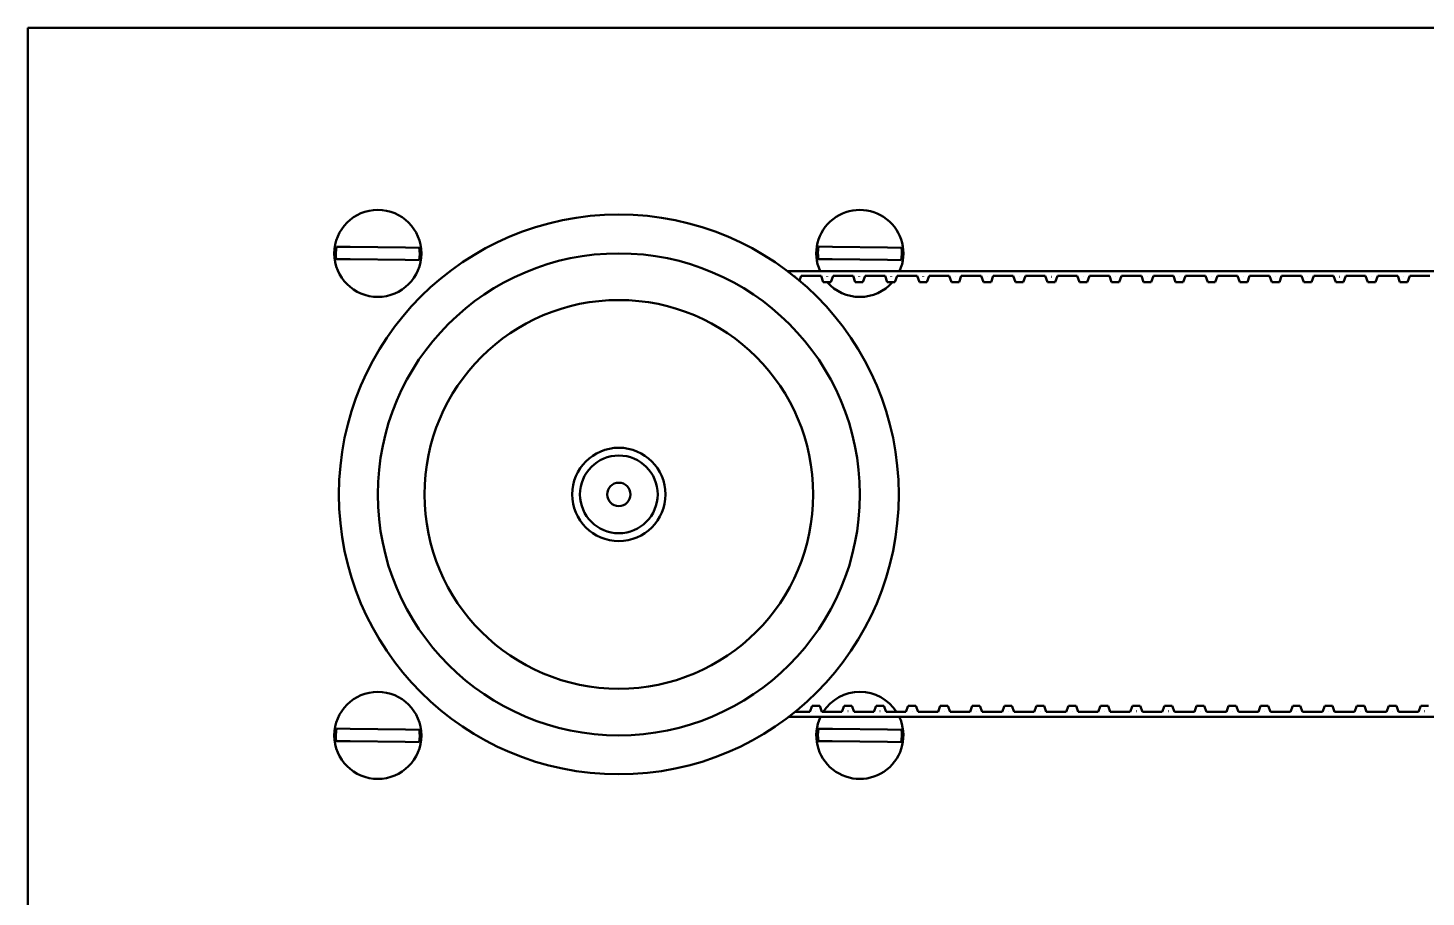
# Model space of a CAD drawing. Header units: millimetres. Extents: x 0 to 6720, y 0 to 4752.
# Drawn here: x 2637.5 to 2727.4, y 1880.2 to 1936.1 of the extents above; entities that cross this region are included whole.
import ezdxf

# ---------------------------------------------------------------- set-up
doc = ezdxf.new("R2010")
doc.units = ezdxf.units.MM
doc.header["$LTSCALE"] = 16
doc.layers.add('Widoczne (ISO)', color=7, linetype='Continuous', lineweight=50)

msp = doc.modelspace()

# ---------------------------------------------------------------- linework, layer by layer
at = {"layer": 'Widoczne (ISO)'}
for p, q in [((2837.53, 1936.073), (2637.53, 1936.073)), ((2637.53, 1936.073), (2637.53, 1876.073)), ((2657.369, 1922.004), (2658.261, 1921.993)), ((2658.261, 1921.993), (2661.808, 1921.952)), ((2661.808, 1921.952), (2662.7, 1921.942)), ((2688.37, 1922.009), (2689.262, 1921.997)), ((2689.262, 1921.997), (2692.808, 1921.949)), ((2692.808, 1921.949), (2693.701, 1921.937)), ((2658.252, 1921.193), (2657.36, 1921.204)), ((2661.798, 1921.152), (2658.252, 1921.193)), ((2662.691, 1921.142), (2661.798, 1921.152)), ((2689.251, 1921.197), (2688.359, 1921.209)), ((2692.798, 1921.149), (2689.251, 1921.197)), ((2693.69, 1921.137), (2692.798, 1921.149)), ((2962.958, 1920.429), (2686.381, 1920.434)), ((2686.859, 1920.077), (2686.863, 1920.077)), ((2686.859, 1920.074), (2686.859, 1920.077)), ((2686.863, 1920.074), (2686.859, 1920.074)), ((2686.863, 1920.077), (2686.863, 1920.074)), ((2687.143, 1919.826), (2687.25, 1920.121)), ((2687.25, 1920.121), (2688.533, 1920.121)), ((2688.533, 1920.121), (2688.676, 1919.725)), ((2688.676, 1919.725), (2689.167, 1919.725)), ((2688.92, 1920.077), (2688.924, 1920.077)), ((2688.92, 1920.074), (2688.92, 1920.077)), ((2688.924, 1920.074), (2688.92, 1920.074)), ((2688.924, 1920.077), (2688.924, 1920.074)), ((2689.167, 1919.725), (2689.311, 1920.121)), ((2689.311, 1920.121), (2690.593, 1920.12)), ((2690.593, 1920.12), (2690.737, 1919.725)), ((2690.737, 1919.725), (2691.227, 1919.725)), ((2690.98, 1920.077), (2690.984, 1920.077)), ((2690.98, 1920.074), (2690.98, 1920.077)), ((2690.984, 1920.074), (2690.98, 1920.074)), ((2690.984, 1920.077), (2690.984, 1920.074)), ((2691.227, 1919.725), (2691.371, 1920.12)), ((2691.371, 1920.12), (2692.653, 1920.12)), ((2692.653, 1920.12), (2692.797, 1919.725)), ((2692.797, 1919.725), (2693.288, 1919.725)), ((2693.04, 1920.077), (2693.044, 1920.077)), ((2693.04, 1920.074), (2693.04, 1920.077)), ((2693.044, 1920.074), (2693.04, 1920.074)), ((2693.044, 1920.077), (2693.044, 1920.074)), ((2693.288, 1919.725), (2693.431, 1920.12)), ((2693.431, 1920.12), (2694.714, 1920.12)), ((2694.714, 1920.12), (2694.858, 1919.725)), ((2694.858, 1919.725), (2695.348, 1919.725)), ((2695.101, 1920.077), (2695.105, 1920.077)), ((2695.101, 1920.074), (2695.101, 1920.077)), ((2695.105, 1920.074), (2695.101, 1920.074)), ((2695.105, 1920.077), (2695.105, 1920.074)), ((2695.348, 1919.725), (2695.492, 1920.12)), ((2695.492, 1920.12), (2696.774, 1920.12)), ((2696.774, 1920.12), (2696.918, 1919.725)), ((2696.918, 1919.725), (2697.408, 1919.725)), ((2697.161, 1920.076), (2697.165, 1920.076)), ((2697.161, 1920.074), (2697.161, 1920.076)), ((2697.165, 1920.074), (2697.161, 1920.074)), ((2697.165, 1920.076), (2697.165, 1920.074)), ((2697.408, 1919.725), (2697.552, 1920.12)), ((2697.552, 1920.12), (2698.834, 1920.12)), ((2698.834, 1920.12), (2698.978, 1919.725)), ((2698.978, 1919.725), (2699.469, 1919.725)), ((2699.222, 1920.076), (2699.225, 1920.076)), ((2699.222, 1920.074), (2699.222, 1920.076)), ((2699.225, 1920.074), (2699.222, 1920.074)), ((2699.225, 1920.076), (2699.225, 1920.074)), ((2699.469, 1919.725), (2699.613, 1920.12)), ((2699.613, 1920.12), (2700.895, 1920.12)), ((2700.895, 1920.12), (2701.039, 1919.725)), ((2701.039, 1919.725), (2701.529, 1919.725)), ((2701.282, 1920.076), (2701.286, 1920.076)), ((2701.282, 1920.074), (2701.282, 1920.076)), ((2701.286, 1920.074), (2701.282, 1920.074)), ((2701.286, 1920.076), (2701.286, 1920.074)), ((2701.529, 1919.725), (2701.673, 1920.12)), ((2701.673, 1920.12), (2702.955, 1920.12)), ((2702.955, 1920.12), (2703.099, 1919.725)), ((2703.099, 1919.725), (2703.589, 1919.725)), ((2703.342, 1920.076), (2703.346, 1920.076)), ((2703.342, 1920.074), (2703.342, 1920.076)), ((2703.346, 1920.074), (2703.342, 1920.074)), ((2703.346, 1920.076), (2703.346, 1920.074)), ((2703.589, 1919.725), (2703.733, 1920.12)), ((2703.733, 1920.12), (2705.016, 1920.12)), ((2705.016, 1920.12), (2705.159, 1919.725)), ((2705.159, 1919.725), (2705.65, 1919.725)), ((2705.403, 1920.076), (2705.407, 1920.076)), ((2705.403, 1920.074), (2705.403, 1920.076)), ((2705.407, 1920.074), (2705.403, 1920.074)), ((2705.407, 1920.076), (2705.407, 1920.074)), ((2705.65, 1919.725), (2705.794, 1920.12)), ((2705.794, 1920.12), (2707.076, 1920.12)), ((2707.076, 1920.12), (2707.22, 1919.725)), ((2707.22, 1919.725), (2707.71, 1919.725)), ((2707.463, 1920.076), (2707.467, 1920.076)), ((2707.463, 1920.074), (2707.463, 1920.076)), ((2707.467, 1920.074), (2707.463, 1920.074)), ((2707.467, 1920.076), (2707.467, 1920.074)), ((2707.71, 1919.725), (2707.854, 1920.12)), ((2707.854, 1920.12), (2709.136, 1920.12)), ((2709.136, 1920.12), (2709.28, 1919.725)), ((2709.28, 1919.725), (2709.771, 1919.725)), ((2709.523, 1920.076), (2709.527, 1920.076)), ((2709.523, 1920.074), (2709.523, 1920.076)), ((2709.527, 1920.074), (2709.523, 1920.074)), ((2709.527, 1920.076), (2709.527, 1920.074)), ((2709.771, 1919.725), (2709.914, 1920.12)), ((2709.914, 1920.12), (2711.197, 1920.12)), ((2711.197, 1920.12), (2711.34, 1919.725)), ((2711.34, 1919.725), (2711.831, 1919.725)), ((2711.584, 1920.076), (2711.588, 1920.076)), ((2711.584, 1920.074), (2711.584, 1920.076)), ((2711.588, 1920.074), (2711.584, 1920.074)), ((2711.588, 1920.076), (2711.588, 1920.074)), ((2711.831, 1919.725), (2711.975, 1920.12)), ((2711.975, 1920.12), (2713.257, 1920.12)), ((2713.257, 1920.12), (2713.401, 1919.725)), ((2713.401, 1919.725), (2713.891, 1919.725)), ((2713.644, 1920.076), (2713.648, 1920.076)), ((2713.644, 1920.074), (2713.644, 1920.076)), ((2713.648, 1920.074), (2713.644, 1920.074)), ((2713.648, 1920.076), (2713.648, 1920.074)), ((2713.891, 1919.725), (2714.035, 1920.12)), ((2714.035, 1920.12), (2715.317, 1920.12)), ((2715.317, 1920.12), (2715.461, 1919.725)), ((2715.461, 1919.725), (2715.952, 1919.725)), ((2715.704, 1920.076), (2715.708, 1920.076)), ((2715.704, 1920.074), (2715.704, 1920.076)), ((2715.708, 1920.074), (2715.704, 1920.074)), ((2715.708, 1920.076), (2715.708, 1920.074)), ((2715.952, 1919.725), (2716.095, 1920.12)), ((2716.095, 1920.12), (2717.378, 1920.12)), ((2717.378, 1920.12), (2717.522, 1919.725)), ((2717.522, 1919.725), (2718.012, 1919.725)), ((2717.765, 1920.076), (2717.769, 1920.076)), ((2717.765, 1920.074), (2717.765, 1920.076)), ((2717.769, 1920.074), (2717.765, 1920.074)), ((2717.769, 1920.076), (2717.769, 1920.074)), ((2718.012, 1919.725), (2718.156, 1920.12)), ((2718.156, 1920.12), (2719.438, 1920.12)), ((2719.438, 1920.12), (2719.582, 1919.725)), ((2719.582, 1919.725), (2720.072, 1919.725)), ((2719.825, 1920.076), (2719.829, 1920.076)), ((2719.825, 1920.074), (2719.825, 1920.076)), ((2719.829, 1920.074), (2719.825, 1920.074)), ((2719.829, 1920.076), (2719.829, 1920.074)), ((2720.072, 1919.725), (2720.216, 1920.12)), ((2720.216, 1920.12), (2721.498, 1920.12)), ((2721.498, 1920.12), (2721.642, 1919.725)), ((2721.642, 1919.725), (2722.133, 1919.725)), ((2721.886, 1920.076), (2721.889, 1920.076)), ((2721.886, 1920.074), (2721.886, 1920.076)), ((2721.889, 1920.074), (2721.886, 1920.074)), ((2721.889, 1920.076), (2721.889, 1920.074)), ((2722.133, 1919.725), (2722.277, 1920.12)), ((2722.277, 1920.12), (2723.559, 1920.12)), ((2723.559, 1920.12), (2723.703, 1919.725)), ((2723.703, 1919.725), (2724.193, 1919.725)), ((2723.946, 1920.076), (2723.95, 1920.076)), ((2723.946, 1920.074), (2723.946, 1920.076)), ((2723.95, 1920.074), (2723.946, 1920.074)), ((2723.95, 1920.076), (2723.95, 1920.074)), ((2724.193, 1919.725), (2724.337, 1920.12)), ((2724.337, 1920.12), (2725.619, 1920.12)), ((2725.619, 1920.12), (2725.763, 1919.725)), ((2725.763, 1919.725), (2726.253, 1919.725)), ((2726.006, 1920.076), (2726.01, 1920.076)), ((2726.006, 1920.074), (2726.006, 1920.076)), ((2726.01, 1920.074), (2726.006, 1920.074)), ((2726.01, 1920.076), (2726.01, 1920.074)), ((2726.253, 1919.725), (2726.397, 1920.12)), ((2726.397, 1920.12), (2727.68, 1920.12)), ((2686.454, 1891.767), (2952.958, 1891.761)), ((2687.817, 1892.08), (2686.853, 1892.08)), ((2687.961, 1892.475), (2687.817, 1892.08)), ((2688.452, 1892.475), (2687.961, 1892.475)), ((2688.204, 1892.127), (2688.208, 1892.127)), ((2688.204, 1892.124), (2688.204, 1892.127)), ((2688.208, 1892.124), (2688.204, 1892.124)), ((2688.208, 1892.127), (2688.208, 1892.124)), ((2688.595, 1892.08), (2688.452, 1892.475)), ((2689.878, 1892.08), (2688.595, 1892.08)), ((2690.022, 1892.475), (2689.878, 1892.08)), ((2690.512, 1892.475), (2690.022, 1892.475)), ((2690.265, 1892.127), (2690.269, 1892.127)), ((2690.265, 1892.124), (2690.265, 1892.127)), ((2690.269, 1892.124), (2690.265, 1892.124)), ((2690.269, 1892.127), (2690.269, 1892.124)), ((2690.656, 1892.08), (2690.512, 1892.475)), ((2691.938, 1892.08), (2690.656, 1892.08)), ((2692.082, 1892.475), (2691.938, 1892.08)), ((2692.572, 1892.475), (2692.082, 1892.475)), ((2692.325, 1892.127), (2692.329, 1892.127)), ((2692.325, 1892.124), (2692.325, 1892.127)), ((2692.329, 1892.124), (2692.325, 1892.124)), ((2692.329, 1892.127), (2692.329, 1892.124)), ((2692.716, 1892.08), (2692.572, 1892.475)), ((2693.998, 1892.08), (2692.716, 1892.08)), ((2694.142, 1892.475), (2693.998, 1892.08)), ((2694.633, 1892.475), (2694.142, 1892.475)), ((2694.386, 1892.127), (2694.389, 1892.127)), ((2694.386, 1892.124), (2694.386, 1892.127)), ((2694.389, 1892.124), (2694.386, 1892.124)), ((2694.389, 1892.127), (2694.389, 1892.124)), ((2694.777, 1892.08), (2694.633, 1892.475)), ((2696.059, 1892.08), (2694.777, 1892.08)), ((2696.203, 1892.475), (2696.059, 1892.08)), ((2696.693, 1892.475), (2696.203, 1892.475)), ((2696.446, 1892.126), (2696.45, 1892.126)), ((2696.446, 1892.124), (2696.446, 1892.126)), ((2696.45, 1892.124), (2696.446, 1892.124)), ((2696.45, 1892.126), (2696.45, 1892.124)), ((2696.837, 1892.08), (2696.693, 1892.475)), ((2698.119, 1892.08), (2696.837, 1892.08)), ((2698.263, 1892.475), (2698.119, 1892.08)), ((2698.753, 1892.475), (2698.263, 1892.475)), ((2698.506, 1892.126), (2698.51, 1892.126)), ((2698.506, 1892.124), (2698.506, 1892.126)), ((2698.51, 1892.124), (2698.506, 1892.124)), ((2698.51, 1892.126), (2698.51, 1892.124)), ((2698.897, 1892.08), (2698.753, 1892.475)), ((2700.18, 1892.08), (2698.897, 1892.08)), ((2700.323, 1892.475), (2700.18, 1892.08)), ((2700.814, 1892.475), (2700.323, 1892.475)), ((2700.567, 1892.126), (2700.571, 1892.126)), ((2700.567, 1892.124), (2700.567, 1892.126)), ((2700.571, 1892.124), (2700.567, 1892.124)), ((2700.571, 1892.126), (2700.571, 1892.124)), ((2700.958, 1892.08), (2700.814, 1892.475)), ((2702.24, 1892.08), (2700.958, 1892.08)), ((2702.384, 1892.475), (2702.24, 1892.08)), ((2702.874, 1892.475), (2702.384, 1892.475)), ((2702.627, 1892.126), (2702.631, 1892.126)), ((2702.627, 1892.124), (2702.627, 1892.126)), ((2702.631, 1892.124), (2702.627, 1892.124)), ((2702.631, 1892.126), (2702.631, 1892.124)), ((2703.018, 1892.08), (2702.874, 1892.475)), ((2704.3, 1892.08), (2703.018, 1892.08)), ((2704.444, 1892.475), (2704.3, 1892.08)), ((2704.935, 1892.475), (2704.444, 1892.475)), ((2704.687, 1892.126), (2704.691, 1892.126)), ((2704.687, 1892.124), (2704.687, 1892.126)), ((2704.691, 1892.124), (2704.687, 1892.124)), ((2704.691, 1892.126), (2704.691, 1892.124)), ((2705.078, 1892.08), (2704.935, 1892.475)), ((2706.361, 1892.08), (2705.078, 1892.08)), ((2706.504, 1892.475), (2706.361, 1892.08)), ((2706.995, 1892.475), (2706.504, 1892.475)), ((2706.748, 1892.126), (2706.752, 1892.126)), ((2706.748, 1892.124), (2706.748, 1892.126)), ((2706.752, 1892.124), (2706.748, 1892.124)), ((2706.752, 1892.126), (2706.752, 1892.124)), ((2707.139, 1892.08), (2706.995, 1892.475)), ((2708.421, 1892.08), (2707.139, 1892.08)), ((2708.565, 1892.475), (2708.421, 1892.08)), ((2709.055, 1892.475), (2708.565, 1892.475)), ((2708.808, 1892.126), (2708.812, 1892.126)), ((2708.808, 1892.124), (2708.808, 1892.126)), ((2708.812, 1892.124), (2708.808, 1892.124)), ((2708.812, 1892.126), (2708.812, 1892.124)), ((2709.199, 1892.08), (2709.055, 1892.475)), ((2710.481, 1892.08), (2709.199, 1892.08)), ((2710.625, 1892.475), (2710.481, 1892.08)), ((2711.116, 1892.475), (2710.625, 1892.475)), ((2710.868, 1892.126), (2710.872, 1892.126)), ((2710.868, 1892.124), (2710.868, 1892.126)), ((2710.872, 1892.124), (2710.868, 1892.124)), ((2710.872, 1892.126), (2710.872, 1892.124)), ((2711.259, 1892.08), (2711.116, 1892.475)), ((2712.542, 1892.08), (2711.259, 1892.08)), ((2712.686, 1892.475), (2712.542, 1892.08)), ((2713.176, 1892.475), (2712.686, 1892.475)), ((2712.929, 1892.126), (2712.933, 1892.126)), ((2712.929, 1892.124), (2712.929, 1892.126)), ((2712.933, 1892.124), (2712.929, 1892.124)), ((2712.933, 1892.126), (2712.933, 1892.124)), ((2713.32, 1892.08), (2713.176, 1892.475)), ((2714.602, 1892.08), (2713.32, 1892.08)), ((2714.746, 1892.475), (2714.602, 1892.08)), ((2715.236, 1892.475), (2714.746, 1892.475)), ((2714.989, 1892.126), (2714.993, 1892.126)), ((2714.989, 1892.124), (2714.989, 1892.126)), ((2714.993, 1892.124), (2714.989, 1892.124)), ((2714.993, 1892.126), (2714.993, 1892.124)), ((2715.38, 1892.08), (2715.236, 1892.475)), ((2716.662, 1892.08), (2715.38, 1892.08)), ((2716.806, 1892.475), (2716.662, 1892.08)), ((2717.297, 1892.475), (2716.806, 1892.475)), ((2717.05, 1892.126), (2717.053, 1892.126)), ((2717.05, 1892.124), (2717.05, 1892.126)), ((2717.053, 1892.124), (2717.05, 1892.124)), ((2717.053, 1892.126), (2717.053, 1892.124)), ((2717.44, 1892.08), (2717.297, 1892.475)), ((2718.723, 1892.08), (2717.44, 1892.08)), ((2718.867, 1892.475), (2718.723, 1892.08)), ((2719.357, 1892.475), (2718.867, 1892.475)), ((2719.11, 1892.126), (2719.114, 1892.126)), ((2719.11, 1892.124), (2719.11, 1892.126)), ((2719.114, 1892.124), (2719.11, 1892.124)), ((2719.114, 1892.126), (2719.114, 1892.124)), ((2719.501, 1892.08), (2719.357, 1892.475)), ((2720.783, 1892.08), (2719.501, 1892.08)), ((2720.927, 1892.475), (2720.783, 1892.08)), ((2721.417, 1892.475), (2720.927, 1892.475)), ((2721.17, 1892.126), (2721.174, 1892.126)), ((2721.17, 1892.124), (2721.17, 1892.126)), ((2721.174, 1892.124), (2721.17, 1892.124)), ((2721.174, 1892.126), (2721.174, 1892.124)), ((2721.561, 1892.08), (2721.417, 1892.475)), ((2722.844, 1892.08), (2721.561, 1892.08)), ((2722.987, 1892.475), (2722.844, 1892.08)), ((2723.478, 1892.475), (2722.987, 1892.475)), ((2723.231, 1892.126), (2723.235, 1892.126)), ((2723.231, 1892.124), (2723.231, 1892.126)), ((2723.235, 1892.124), (2723.231, 1892.124)), ((2723.235, 1892.126), (2723.235, 1892.124)), ((2723.622, 1892.08), (2723.478, 1892.475)), ((2724.904, 1892.08), (2723.622, 1892.08)), ((2725.048, 1892.475), (2724.904, 1892.08)), ((2725.538, 1892.475), (2725.048, 1892.475)), ((2725.291, 1892.126), (2725.295, 1892.126)), ((2725.291, 1892.124), (2725.291, 1892.126)), ((2725.295, 1892.124), (2725.291, 1892.124)), ((2725.295, 1892.126), (2725.295, 1892.124)), ((2725.682, 1892.08), (2725.538, 1892.475)), ((2726.964, 1892.08), (2725.682, 1892.08)), ((2727.108, 1892.475), (2726.964, 1892.08)), ((2727.599, 1892.475), (2727.108, 1892.475)), ((2727.351, 1892.126), (2727.355, 1892.126)), ((2727.351, 1892.124), (2727.351, 1892.126)), ((2727.355, 1892.124), (2727.351, 1892.124)), ((2727.355, 1892.126), (2727.355, 1892.124)), ((2657.37, 1891.009), (2658.262, 1890.997)), ((2658.262, 1890.997), (2661.809, 1890.949)), ((2661.809, 1890.949), (2662.701, 1890.936)), ((2688.37, 1891.005), (2689.262, 1890.994)), ((2689.262, 1890.994), (2692.808, 1890.951)), ((2692.808, 1890.951), (2693.7, 1890.94)), ((2658.251, 1890.197), (2657.359, 1890.209)), ((2661.798, 1890.149), (2658.251, 1890.197)), ((2662.69, 1890.136), (2661.798, 1890.149)), ((2689.252, 1890.194), (2688.36, 1890.205)), ((2692.798, 1890.151), (2689.252, 1890.194)), ((2693.69, 1890.14), (2692.798, 1890.151))]:
    msp.add_line(p, q, dxfattribs=at)
for centre, radius in [((2660.03, 1921.573), 2.8), ((2675.53, 1906.073), 18), ((2675.53, 1906.073), 15.5), ((2675.53, 1906.073), 12.5), ((2675.53, 1906.073), 3), ((2675.53, 1906.073), 2.5), ((2675.53, 1906.073), 0.75), ((2660.03, 1890.573), 2.8)]:
    msp.add_circle(centre, radius, dxfattribs=at)
for centre, radius, start, end in [((2691.03, 1921.573), 2.8, 336.00252, 203.99516), ((2660.03, 1921.573), 2.695, 170.80571, 187.87477), ((2660.03, 1921.573), 2.695, 350.80571, 7.87477), ((2691.03, 1921.573), 2.695, 170.69447, 187.76354), ((2691.03, 1921.573), 2.695, 350.69447, 7.76354), ((2691.03, 1921.573), 2.8, 221.28298, 318.7147), ((2691.03, 1890.573), 2.8, 32.57368, 147.424), ((2691.03, 1890.573), 2.8, 154.76104, 25.23664), ((2660.03, 1890.573), 2.695, 170.68122, 187.75028), ((2660.03, 1890.573), 2.695, 350.68122, 7.75028), ((2691.03, 1890.573), 2.695, 170.76787, 187.83693), ((2691.03, 1890.573), 2.695, 350.76787, 7.83693)]:
    msp.add_arc(centre, radius, start, end, dxfattribs=at)

doc.saveas('drawing.dxf')
